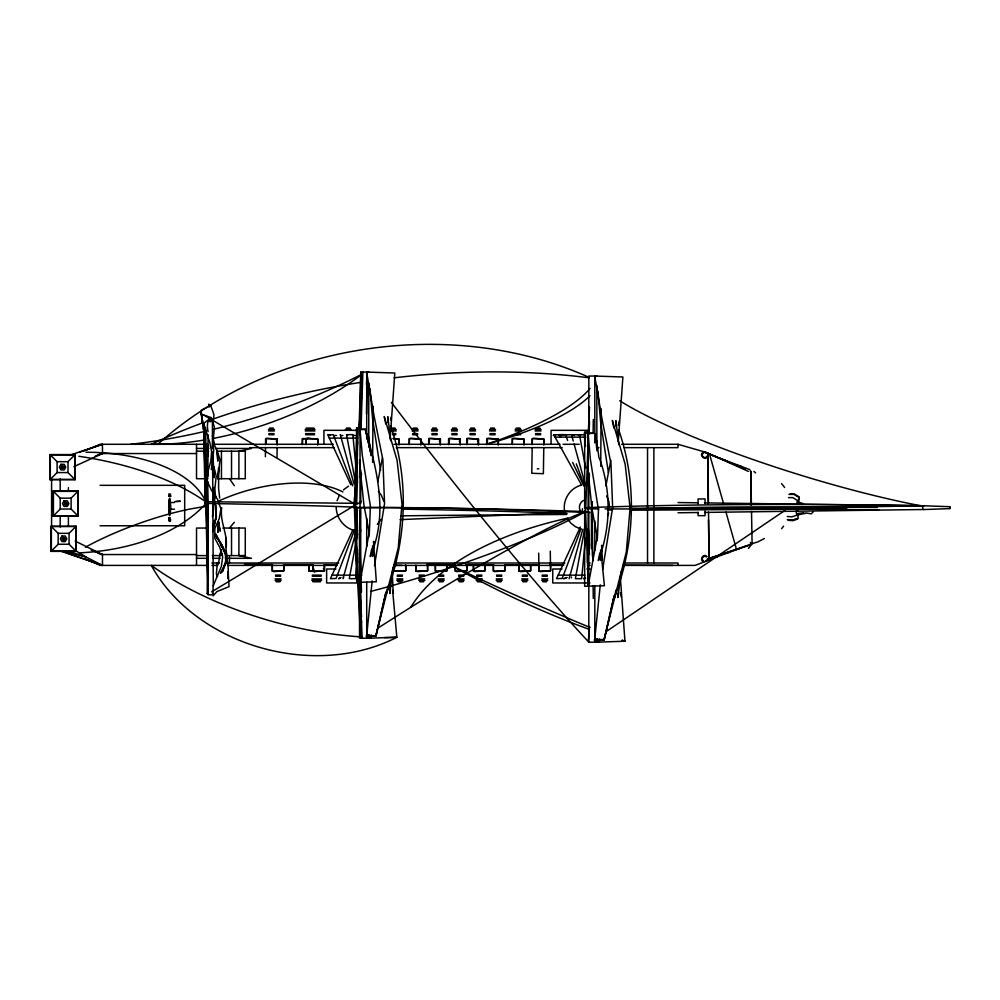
<?xml version="1.0" encoding="UTF-8"?>
<svg xmlns="http://www.w3.org/2000/svg" width="1000" height="1000" viewBox="0 0 1000 1000"><rect width="100%" height="100%" fill="white"/><g stroke="black" fill="none" stroke-linecap="round" stroke-linejoin="round"><path stroke-width="1.5" d="M213.225 593.925L211.062 594.938L208.113 594.562L208.162 504M213.837 525.825L216.125 516.05L213.975 492.85M213.975 490.112L213.988 487.362L216.012 498.188M221.725 507.562C219.525 521.263 227.7 533.525 226.188 547.05L226.088 537.45C224.65 551.35 229.5 564.75 228.038 578.462L227.825 571.625M272.35 566.6L272.337 571.188L273.975 571.625L283.938 570.75L283.95 566.163M309.1 566.6L309.088 571.188L314.688 571.462M314.475 571.625L312.85 571.188L312.863 566.6L314.475 571.625L324.45 570.75L324.462 566.163M394.125 568.138L394.125 571.188L403.688 571.312L405.725 570.75L405.737 566.163M416 566.6L416 571.188L417.625 571.625L427.6 570.75L427.612 566.163M435.425 566.6L435.412 571.188L437.038 571.625L447.013 570.75L447.025 566.163M455.35 566.6L455.337 571.188L456.975 571.625L466.938 570.75L466.95 566.163M473.5 566.6L473.488 571.188L475.112 571.625L485.087 570.75L485.1 566.163M493.425 566.6L493.413 571.188L495.05 571.625L505.012 570.75L505.025 566.163M519.05 566.6L519.038 571.188L520.675 571.625L530.638 570.75L530.65 566.163M538.987 566.6L538.975 571.188L540.6 571.625L550.575 570.75L550.588 566.163M587.925 578.663L588.088 530.225M591.35 548.562L591.638 501.812M206.363 504.025L208.113 594.562L207.225 593.55L207.825 481.463M207.85 476.8L208.075 434.762M208.1 431.65C207.1 428.488 206.35 416.163 212.4 420.75L212.55 448.775M590.125 563L587.587 563L587.788 530.275M371.275 638.2L371.3 635.087M372.612 462.337L373.038 406.312M599.375 642.175L599.4 639.062M600.712 466.312L601.15 408.725M360.15 531.3L360.325 510.812L359.375 510.688M360 429.288L360.812 372.075L368.762 372.075M592.175 501.65L592.775 560.95M593.1 433.413L593.288 419.462M265.4 456.712L265.538 447.688M265.587 444.675L265.675 438.663L267.312 438.225L277.275 439.1L277.288 443.688M277 457.163L277.137 448.125M277.188 445.112L277.275 439.1L265.675 438.663L265.688 443.25L266.5 440.737M302.337 444.675L302.438 438.663L309.35 438.425M306.087 444.675L306.188 438.663L307.825 438.225L317.787 439.1L317.8 443.688M317.7 445.112L317.787 439.1L306.188 438.663L306.2 443.25M398.975 445.112L399.062 439.1L393.062 438.375M409.237 444.675L409.338 438.663L410.962 438.225L420.938 439.1L420.95 443.688M420.85 445.112L420.938 439.1L409.338 438.663L409.35 443.25M428.65 444.675L428.75 438.663L430.375 438.225L440.35 439.1L440.363 443.688M440.262 445.112L440.35 439.1L428.75 438.663L428.762 443.25L429.575 440.737M448.587 444.675L448.675 438.663L450.312 438.225L460.275 439.1L460.288 443.688M460.188 445.112L460.275 439.1L448.675 438.663L448.688 443.25L449.5 440.737M466.737 444.675L466.825 438.663L468.462 438.225L478.425 439.1L478.438 443.688M478.338 445.112L478.425 439.1L466.825 438.663L466.838 443.25L467.65 440.737M486.662 444.675L486.75 438.663L488.387 438.225L498.363 439.1L498.375 443.688M498.263 445.112L498.363 439.1L486.75 438.663L486.763 443.25L487.575 440.737M512.288 444.675L512.375 438.663L514.012 438.225L523.987 439.1L524 443.688M523.888 445.112L523.987 439.1L512.375 438.663L512.388 443.25M532.175 447.688L531.775 473.275L543.375 473.713L543.775 448.125M532.212 444.675L532.312 438.663L533.95 438.225L543.913 439.1L543.925 443.688M543.825 445.112L543.913 439.1L532.312 438.663L532.325 443.25M366.5 414.025L367.113 376.737M587.587 563L588.438 529.237M372.488 548.95L372.562 545.962M390.037 587.525L389.875 593.575L392.925 567.975M600.5 555.913L600.662 549.925M618.088 593.013L617.962 597.55L621.025 571.938M356.775 427.962L354.425 506.725L356.775 582.312M356.688 503.875L357.512 477.512M359.062 427.9L360.812 372.075L360.725 429.663M359.513 477.163L360.05 460.163M361.037 429.263L362.863 372.075M587.475 485.312L587.875 472.825M589.113 433.8L589.513 421.312M358.25 427.962L355.412 507.425L358.25 582.312M588.438 431.925L585.6 511.388L588.438 586.287M212.5 446.275L212.75 439.387L213.725 450.288L211.337 469.675M169.125 507.925C169.513 506.438 168.113 508.65 169.65 506.262C171.812 508.438 167.15 507.788 169.013 506.95M584.7 508.837L585.5 491.85M588.275 433.175L589.513 406.925M390.125 438.738L394.812 373.013L366.637 372.075L374.075 415.95L382.9 459.825L384.538 503.7L374.5 565.725M618.3 441.138L622.9 376.987L594.738 376.037L602.175 419.913L610.988 463.787L612.638 507.663L602.6 569.688M218.425 522.825L217.875 532.45L218.612 522.788M225.438 555.25L226.163 562.062L220.487 573.425L225.888 563.438L226.438 553.787L215.75 533.95L217.963 539.288M360.938 482.812L361.463 473.462M366.488 384.55L366.925 376.75M588.837 485.225L589.462 474.3M353.9 507.825L355.225 487.775M355.425 484.688L357.463 453.837M359.1 429.15L361.538 392.125M355.825 483.963L357.45 459.1M359.487 428.025L361.512 396.938M212.488 447.65L214.438 426.962L211.1 417.575L201.375 414.2L201.287 412.85L201.375 410.15L210.725 405.45L214.025 414.837L212.712 424.538M207.763 456.25L208.475 446.6M216.15 505.25L216 518.987M218.7 469.325L218.663 467.975L217.787 479L220.012 459.613L216.95 450.213L217.812 461.125L217.237 451.55L213.287 442.212M360.312 636.25L361.538 621.125M588.4 640.225L589.513 626.6M372.175 580.85L366.725 635.312L376.087 635.875L385.988 592.013L375.887 635.688L398.225 547.95L402 504.075L397.05 460.2L384.25 416.512L385.775 424.075M594.725 639.35L600.275 584.825M357.512 558.112L355.562 578.663L349.263 578.663L357.537 534.3M360.15 530.225L359.562 536.425L361.488 591.938M585.513 537.975L581.663 578.663L575.363 578.663L584.763 528.25M213.975 496.975L216.213 476.25L213.888 466.8L214.262 477.738L212.712 453.125M618.625 429.738C637.7 484.175 634.637 544.087 614.4 597.737L615.913 590.175M212.45 516.575L213.238 509.65L212.9 497.325M372.275 556.438L374.062 541.525M600.375 560.4L602.15 545.5M169.412 507.062L169.412 507.587M169.363 507.95C168.812 507.562 169.363 511.975 170.325 509.538M169.975 504.275L169.338 504.137L169.938 504.862M796.75 504.25L797.375 500.375L792.788 497.612L788.438 497.612M798.4 500.763L799.038 496.85L794.4 494.062L789.987 494.062M212.475 462.738L213.15 458.587L213.025 459.938L212.575 452.15M213.175 526.112L214.1 520.562L212.738 531.613L215.15 521.838M369.2 635.175L368.688 638.2L360.725 638.2L354.825 531.087M597.288 639.15L596.775 642.175L624.95 641.237L620.337 577.075M377.788 481.938L382.438 457.738M605.887 485.913L610.862 460.188M371.712 549.062L370.213 556.55C388.462 514.763 377.312 471 365.363 429.425L371.225 454.762L365.363 429.425L360.037 429.637L362.262 455.087L370.375 505.975L369.425 531.425L359.988 582.312L356.562 582.312M387.812 586.2L386.3 593.763C406.538 540.125 409.6 480.213 390.538 425.775M599.8 553.025L598.312 560.513C610.837 527.975 611.413 491.675 599.637 458.837M390.575 419.913L391.225 416.887M618.35 425.4L619.325 420.85M604.188 639.85L614.087 595.975L604.188 639.85L594.15 640.113M214.788 523.212L216.488 516.225M343 578.663L356.3 530.788M569.1 578.663L582.837 529.225M212.4 420.75L210.275 421.75L208.15 420.75M207.225 593.55L207.638 592.837M340.363 577.513L338.7 578.513M340.988 577.513L338.862 578.787M566.462 577.513L564.8 578.513M567.087 577.513L563.475 578.787M585.337 577.513L583.688 578.513M750.462 471.863L750.462 470.863M750.462 543.387L750.462 542.4M225.75 560.75L222.362 571.938L226.163 562.062M354.363 530.325L336.087 578.45L330.425 578.663L352.925 529.888M581.013 528.888L562.188 578.45L556.525 578.663L580.325 527.062M707.837 455.925C705.662 462.287 697.525 454.15 703.888 451.975M337.075 500.688L339.538 494.888M607.575 515.913L608.725 513.188M276.262 441.35L277.275 439.1M439.325 441.35L440.35 439.1M459.263 441.35L460.275 439.1M477.4 441.35L478.425 439.1M497.337 441.35L498.363 439.1M169.412 504.65L169.363 504.862M582.513 508.775L582.25 510.225M355.325 507.3A204.075 1.487 1 0 0 205.125 503.375C205.7 498.375 210.525 505.788 205.125 503.375L203.65 423.488L211.1 417.575M619.763 400.75A221.925 35.45 17.3 0 0 923.625 506.312C922.588 504.738 922.25 509.075 923.238 509.575L949.725 508.612L949.987 507.413L949.725 506.7L923.238 505.75L704.587 502.9M949.725 506.7L949.725 508.612M706.9 456.35C704.825 459.95 699.862 454.988 703.462 452.912M377.287 524.362L381.175 519.4M781.612 528.663L783.612 526.138M229.438 528.175L234.312 522.25M748.425 548.35L752.1 543.862L751.525 511.463M813.35 511.7L811.25 513.837L805.888 512.913M50 479.7L57.088 472.575L57.088 461.675L50 454.575L75.088 454.575L75.088 479.7L50 479.7L50 454.575M53.125 516.188L60.213 509.062L60.213 498.15L53.125 491.062L78.213 491.062L78.213 516.188L53.125 516.188L53.125 491.062M51.062 551.375L58.15 544.25L58.15 533.337L51.062 526.25L76.15 526.25L76.15 551.375L51.062 551.375L51.062 526.25M75.088 479.7L68 472.575L68 461.675L75.088 454.575M78.213 516.188L71.125 509.062L71.125 498.15L78.213 491.062M76.15 551.375L69.062 544.25L69.062 533.337L76.15 526.25M343.425 489.913L348.462 486.112M606.525 631.35L785.425 510.087M377.9 628.088L410.763 607.288A280.038 143.038 0 0 1 568.075 518.075M211.6 591.875L357.3 503.812M359.45 502.5L361.262 501.413M334.288 435.487L336.512 435.487M340.6 435.487L342.825 435.487M346.863 435.487L347.638 435.213M353.175 435.487L355.4 435.487M553.237 435.487L555.462 435.487M559.5 435.487L561.712 435.487M565.812 435.487L566.587 435.213M578.375 435.487L580.6 435.487M343.525 577.1L343.525 577.925M584.637 435.487L585.425 435.213M571.438 577.925L571.438 577.1M585.588 578.175L583.85 578.787M764.338 538.525L757.9 541.888L751.513 543.8M923.375 509.513L704.587 512.425M73.825 466.688L102.475 453.55L102.475 444.288L69.175 455.425M169.562 501.875L169.562 513.062M84.775 450.8L100.075 444.288L207.525 444.288L207.525 447.65M708.8 560.15L695.05 565.4L623.35 565.4M581.213 485.2C569.45 488.162 561.838 501.1 564.95 512.812M585 499.875C580.375 500.975 577.938 506.737 580.35 510.838M705.375 561.188L750.163 544.575M95.237 456.125L102.475 453.55L99.55 454.3M79.212 452.275L102.475 444.288M706.988 559.35L747.425 545.513M803.787 512.712L797.35 513.575L798.275 518.088L792.625 520L787.312 519.55M805.163 513.413L796.925 515.037M797.75 519.012L792.775 520.688L788.1 520.288M707.775 558.75L750.238 544.925M98.112 454.837L102.475 453.55M734.575 549.913L739.538 548.513M169.562 512.562L170.6 512.962L169.65 513.825L168.7 512.962L169.737 512.562M169.562 514.163C169.05 514.45 170.25 516.512 169.737 514.1M722.763 553.95L728.9 552.463M239.188 451.175L251.475 448.45L215.6 448.45M710.738 558.062L717.25 556.775M174.95 501.538L180.4 501.262L176.312 501.475M798.388 511.037L796.012 511.275L796.825 515.2L791.912 516.862L787.275 516.462M400.075 519.625L565.5 512.625M324.35 564.725L324.45 570.75L309.088 571.188L309 565.175M376.087 635.875L366.05 636.15M678.037 512.775L698.337 512.513M632.15 510.188L846.963 508.938M596.862 376.037L588.825 376.037L588.825 433.625M356.562 427.962L360.037 427.962L360.037 582.312L376.337 581.775L373.5 541.425M269.575 428.075L273.312 428.075M306.325 428.075L313.825 428.075M346.45 428.075L350.188 428.075M391.362 428.075L395.1 428.075M413.225 428.075L416.975 428.075M432.638 428.075L436.388 428.075M452.575 428.075L456.312 428.075M470.725 428.075L474.462 428.075M490.65 428.075L494.387 428.075M516.275 428.075L520.013 428.075M536.213 428.075L539.95 428.075M269.575 428.738L273.312 428.738M306.325 428.738L313.825 428.738M346.45 428.738L350.188 428.738M391.362 428.738L395.1 428.738M413.225 428.738L416.975 428.738M432.638 428.738L436.388 428.738M452.575 428.738L456.312 428.738M470.725 428.738L474.462 428.738M490.65 428.738L494.387 428.738M516.275 428.738L520.013 428.738M536.213 428.738L539.95 428.738M268.438 429.438L274.45 429.438M305.2 429.438L314.95 429.438M345.312 429.438L351.325 429.438M390.625 429.438L396.238 429.438M412.1 429.438L418.1 429.438M431.512 429.438L437.512 429.438M451.438 429.438L457.45 429.438M469.588 429.438L475.6 429.438M489.513 429.438L495.525 429.438M515.138 429.438L521.15 429.438M535.075 429.438L541.075 429.438M356.488 430.325L323.913 430.325L323.913 444.288M588.85 430.325L551.062 430.325L551.062 444.288M268.438 430.95L274.45 430.95M305.2 430.95L314.95 430.95M391.725 430.95L396.238 430.95M412.1 430.95L418.1 430.95M431.512 430.95L437.512 430.95M451.438 430.95L457.45 430.95M469.588 430.95L475.6 430.95M489.513 430.95L495.525 430.95M515.138 430.95L521.15 430.95M535.075 430.95L541.075 430.95M268.85 433.625L274.037 433.625M305.6 433.625L314.55 433.625M392.55 433.625L395.825 433.625M412.587 433.625L417.7 433.625M431.912 433.625L437.113 433.625M451.85 433.625L457.038 433.625M470 433.625L475.188 433.625M489.925 433.625L495.112 433.625M515.55 433.625L520.737 433.625M535.575 433.625L540.675 433.625M268.85 434.738L274.037 434.738M305.6 434.738L314.55 434.738M392.55 434.738L395.825 434.738M412.5 434.738L417.7 434.738M431.912 434.738L437.113 434.738M451.85 434.738L457.038 434.738M470 434.738L475.188 434.738M489.925 434.738L495.112 434.738M515.55 434.738L520.737 434.738M535.487 434.738L540.675 434.738M585.75 434.75L553.775 434.775L581.688 485.25M555.062 437.113L585.975 437.125M329.325 438.137L357.638 438.137M214.638 444.288L333.225 444.288M394.038 444.288L560.037 444.288M563.075 444.288L579.163 444.288M621.663 444.288L677.975 444.288L704.725 451.975L745.4 469.075M249.812 447.65L334.312 447.65M396.3 447.65L562.212 447.65M596.438 447.65L598.962 447.65M624.263 447.65L677.975 447.65L677.975 444.288M196.525 448.45L208.725 448.45M196.525 451.175L208.65 451.175M216.887 451.175L245.275 451.175L245.275 478.713L218.412 478.713M100.075 453.55L196.525 453.55M57.088 461.675L68 461.675M537.312 468.812L538.837 468.812M57.088 472.575L68 472.575M207.963 478.713L196.525 478.713L196.525 444.288M100.075 485.325L184.688 485.325L184.688 525.763L100.075 525.763M168.7 494L170.6 494M788.95 494.387L793.962 494.387L799.237 497.562L798.275 503.5L802.125 504.487M60.213 498.15L71.125 498.15M169.338 498.6L169.975 498.6M169.338 500.8L169.975 500.8M169.338 501.287L169.975 501.287M170.538 502.512L174.575 502.512M170.475 504.888L170.475 510.05M60.213 509.062L71.125 509.062M170.538 509.225L174.575 509.225M207.963 528.05L196.525 528.05L196.525 565.4M222.887 528.05L245.275 528.05L245.275 555.6L227.2 555.6M58.15 533.337L69.062 533.337M58.15 544.25L69.062 544.25M101.625 554.55L196.525 554.55M196.525 555.6L207.963 555.6M212.338 555.6L220.837 555.6M196.525 558.312L207.613 558.312M212.638 558.312L220.162 558.312M228.075 558.312L251.475 558.312L239.188 555.6M211.912 563L219.225 563M226.55 563L338.675 563M394.825 563L564.862 563M624.138 563L677.975 563L677.975 565.4M207.662 565.4L100.075 565.4L84.775 558.587M211.962 565.4L217.787 565.4M228.2 565.4L336.938 565.4M394.387 565.4L562.913 565.4M587.587 565.4L590.125 565.4M335.938 569L326.637 569L326.637 582.962L360.763 582.962M562.038 569L552.737 569L552.737 582.962L589.963 582.962M586.862 569L589.963 569M275.512 575.112L280.7 575.112M312.262 575.112L321.213 575.112M332.038 575.15L361.838 575.15M397.287 575.112L402.488 575.112M419.162 575.112L424.35 575.112M438.575 575.112L443.762 575.112M458.512 575.112L463.7 575.112M476.65 575.112L481.85 575.112M496.587 575.112L501.775 575.112M522.212 575.112L527.4 575.112M542.137 575.112L547.337 575.112M558.15 575.15L584.963 575.15M275.6 576.225L280.7 576.225M312.262 576.225L321.213 576.225M397.287 576.225L402.4 576.225M419.162 576.225L424.35 576.225M438.575 576.225L443.762 576.225M458.6 576.225L463.7 576.225M476.65 576.225L481.85 576.225M496.587 576.225L501.775 576.225M522.212 576.225L527.4 576.225M542.137 576.225L547.337 576.225M275.1 578.888L281.112 578.888M311.85 578.888L321.613 578.888M396.887 578.888L402.887 578.888M418.75 578.888L424.762 578.888M438.175 578.888L444.175 578.888M458.1 578.888L464.113 578.888M476.25 578.888L482.25 578.888M496.175 578.888L502.188 578.888M521.8 578.888L527.812 578.888M541.737 578.888L547.737 578.888M275.1 580.4L281.112 580.4M311.85 580.4L321.613 580.4M396.887 580.4L402.887 580.4M418.75 580.4L424.762 580.4M438.175 580.4L444.175 580.4M458.1 580.4L464.113 580.4M476.25 580.4L482.25 580.4M496.175 580.4L502.188 580.4M521.8 580.4L527.812 580.4M541.737 580.4L547.737 580.4M276.238 581.112L279.975 581.112M312.987 581.112L320.487 581.112M398.013 581.112L401.763 581.112M419.888 581.112L423.625 581.112M439.3 581.112L443.038 581.112M459.237 581.112L462.975 581.112M477.375 581.112L481.125 581.112M497.312 581.112L501.05 581.112M522.938 581.112L526.675 581.112M542.863 581.112L546.613 581.112M276.238 581.775L279.975 581.775M312.987 581.775L320.487 581.775M398.013 581.775L401.763 581.775M419.888 581.775L423.625 581.775M439.3 581.775L443.038 581.775M459.237 581.775L462.975 581.775M477.375 581.775L481.125 581.775M497.312 581.775L501.05 581.775M522.938 581.775L526.675 581.775M542.863 581.775L546.613 581.775M391.375 402.35A296.112 19.587 51.8 0 0 588.825 642.175L596.862 642.175L596.862 639.062M426.775 564.5L454.825 564.6M465.725 564.65L493.775 564.75M504.688 564.788L538.975 564.913M549.888 564.95L563.913 565M623.125 565.212L673 565.4M629.837 508.188L878.7 509.75M244.462 564.5L272.55 564.663M283.475 564.725L313.125 564.888M324.05 564.95L336.525 565.025M394.263 565.35L402.062 565.4M207.275 501.725L360.788 503.375M678.037 502.55L698.337 502.812M169.65 520.812C172.45 521.013 166.925 520.788 169.65 520.988M365.475 429.312L356.325 429.1L357.537 444.062M393.263 438.875L399.062 439.1L399.075 443.688M306.788 438.825L302.438 438.663L302.45 443.25M594.812 639.288L603.987 639.663L626.325 551.912L630.1 508.038L625.15 464.162L612.35 420.475L613.862 428.05M584.163 511.575L589.75 512.625M573.513 435.213L574.288 435.487M329.475 435.213L330.25 435.487M798.2 502.075L803.512 503.713M62.162 550.662L86.05 557.038L102.475 565.4L102.475 554.55L75.188 541.1M734.575 464.525L742.35 466.788M98.038 553.212L102.475 554.55L91.125 550.1M67.138 550.638L86.05 557.038L75.85 550.763M59.413 550.638L102.475 565.4L60.487 550.7M719.65 458.25L727.062 461.012M704.725 452.575L749.837 469.625M703.888 561.875C698.737 560.5 703.238 552.7 707 556.475M580.837 528.975L575.388 526.675L570.725 523.025L567.163 518.3M353.9 530.413C343.625 527.513 336.175 517.612 336.2 506.938M709.887 454.15L716.488 457.025M705.512 452.137L748.312 471.362M210.725 405.45L208.625 404.237L209.475 406.925M222.225 554.237L220.162 553.025L218.438 564.113L217.362 562.837L216.375 573.862L217.525 576.525M204.288 415.35L355.3 504.387M706.5 556.975C703.962 554.312 700.238 559.175 703.462 560.938M753.962 471.425L755.562 472.863M781.612 483.663L784.625 487.463M378.338 491.213L381.375 495.238L383.738 501.087M229.438 478.713L234.312 485.688M220.413 544.612L221.988 547.25M560.513 437.413L559.175 434.637L565.487 434.637L567.65 440.475M572.587 462.438L583.987 486.087M225.15 552.525L220.025 541.912L222.138 547.263M350.85 484.812L327.7 434.637L333.375 434.837L352.75 485.85M323.425 568.5L324.45 570.75M244.213 555.438L245.387 558.312M606.613 495.975L608.825 501.463L609.55 507.337M576.287 463.85L584.388 485.763M213.15 465.45L214 468.137L213.888 466.8M709.987 455.712L723.438 503.225M725.962 512.137L736.462 549.263M208.113 594.562L203.65 423.488L209.75 442.3L211.65 451.775L210.763 461.45L208.025 471.25L207.025 480.938L211.45 490.238L217.562 499.425L220.875 508.812L219.275 518.538L214.875 528.45L214.737 538.075L219.725 547.337L222.688 556.75L221.35 566.45L213.05 586.25L213.088 595.862L216.975 591.538L229.062 586.65L228.15 571.613M340.275 434.637L354 483.975M571.6 435.05L573.237 440.988M574.062 443.95L585.55 485.525M212.375 435.538L214.375 443.638M217.45 453.038L217.75 454.375M620.388 592.825L621.362 597.362M597.525 537.837L592.075 509.4L587.525 465.988M601.388 555.8L604.425 585.737L584.663 586.287L584.663 511.45M392.625 590.363L396.85 637.263A208.675 94.275 15.4 0 1 384.6 637.575M369.425 533.875L363.975 505.438L359.425 462.025M373.612 553.337L374.25 556.325M355.95 485.05L346.538 434.637L352.85 434.637L357.438 483.062M579.487 434.75L585.638 468.113M587.587 478.725L588.7 484.787M608.438 472.725L600.688 422.8L597.925 391.037M380.588 470.275L372.587 418.837L369.963 388.575M201.375 414.2L202.738 423.713L201.287 412.85L202.225 422.4M596.525 440.025L599.025 458.175M368.425 436.05L371.138 455.725M584.812 510.838L585.312 514.837M359.538 522.362L360.625 531.237M618.8 444.775L615.913 420.662L616.087 426.725M390.7 440.8L387.825 416.7L387.987 422.75M219.675 498.088L218.6 488.55L218.663 467.975M587.513 531.188L589.438 554.425M585.513 446.538L584.412 433.062L593.575 433.275L588.138 433.6L590.35 459.05L598.475 509.95L597.525 535.388L588.088 586.287L588.138 431.925L584.663 431.925L584.663 508.325M588.212 528.75L589.462 545.688M355.15 530.425L357.55 562.762M358.913 581.237L361.538 616.65M225.463 557.2L225.888 563.438M202.438 419.688L203.088 429.25M601.6 545.388L602.35 560.288M392.25 573.112L393.275 593.387M357.512 528.587L356.6 506.975L357.488 534.763M359.475 574.9L362.15 638.2M360.438 628.288L360.85 638.2L360.725 582.175M203.65 423.488L206.3 502.475M358.975 581.075L360.812 638.2L359.513 549.95M205.425 427.5L207.675 501.4M368.237 635.087L368.325 638.2M591.462 511.125L592.463 556.362M596.15 433.787L596.388 446.275M751.388 503.75L750.812 471.35L751.137 505.262M550.275 551.188L550.575 570.75L538.975 571.188L538.688 553.138M530.55 564.725L530.638 570.75L519.038 571.188L518.95 565.175M504.925 564.725L505.012 570.75L493.413 571.188L493.325 565.175M485 564.725L485.087 570.75L473.488 571.188L473.387 565.175M466.85 564.725L466.938 570.75L455.337 571.188L455.25 565.175M446.912 564.725L447.013 570.75L435.412 571.188L435.312 565.175M427.5 564.725L427.6 570.75L416 571.188L415.9 565.175M405.637 564.725L405.725 570.75L394.125 571.188L394.025 565.175M359.513 553.038L360.812 638.2M312.75 565.175L312.85 571.188M283.85 564.725L283.938 570.75L272.337 571.188L272.25 565.175M593.112 585.938L593.288 598.438M707.65 454.4L708.3 504.2M708.5 519.75L709.038 560.212L708.525 512.087M707.913 453.1L708.425 502.775M212.562 451.887L213.287 585.775M705.05 503.5L705.05 498.938L698.075 498.938L698.075 503.725M705.05 511.112L705.05 515.675L698.075 515.675L698.075 512.288M653.875 447.65L653.875 563M647.537 447.65L647.537 563M596.862 385.387L596.862 450.75M596.862 533.225L596.862 541.013M594.812 376.037L594.812 442.962M594.812 520.775L594.812 550.35M594.812 586.15L594.812 642.175M588.825 472.537L588.825 506.775M588.825 511.438L588.825 642.175M368.762 382.975L368.762 446.775M368.762 529.263L368.762 537.05M368.762 635.087L368.762 638.2L396.85 637.263A164.513 129.762 14 0 1 151.312 565.4A208.675 94.275 15.4 0 0 361.788 636.925M366.712 372.075L366.712 439M366.712 518.375L366.712 546.388M366.712 582.175L366.712 638.2M360.725 470.125L360.725 502.8M360.725 507.475L360.725 579.062M359.525 529.513L359.525 638.2M238.9 451.175L238.9 478.713M238.9 528.05L238.9 555.6M231.525 451.175L231.525 478.713M231.525 528.05L231.525 555.6M229.475 556.938L229.475 563M221.45 451.175L221.45 478.713M221.45 549.475L221.45 554.062M170.475 503.312L170.475 511.637M170.075 500.425L170.075 514.525M169.2 500.425L169.2 514.525M169 505.337L169 509.613M68.388 487.675L68.388 490.788M68.388 515.7L68.388 526.3M60.188 478.9L60.188 491.325M60.188 516.175L60.188 527.038M51.588 479.6L51.588 527.175M590.062 388.387A176.213 49.9 -13.5 0 1 486.35 444.288A139.325 40.475 -13.4 0 0 589.987 395.7M86.062 452.275A121.4 62.625 0 0 1 205.7 501.725A239.125 124.738 0 0 0 78.875 456.287M205.7 503.713A156.512 93.325 0 0 1 79.25 552.85M361 374.712A341.725 164.237 -17.8 0 1 213.725 429.263M203.787 431.637A341.725 164.237 -17.8 0 1 130.775 444.288M361.225 374.888A187.025 87.863 -18.7 0 1 212.362 438.575M205.125 439.875A187.025 87.863 -18.7 0 1 151.312 444.288A427.425 205.637 -7.6 0 1 202.688 422.837M212.65 419.237A427.425 205.637 -7.6 0 1 361.662 382.225M394.062 377.825A427.425 205.637 -7.6 0 1 588.938 377.8M157.8 444.288A344.237 274.212 -8.4 0 1 589.062 377.362M622.013 640.35A222.138 50.788 25.8 0 0 624.95 641.237A127.912 5.3 24 0 1 622.288 640.238M589.175 629.338A222.138 50.788 25.8 0 1 451.275 565.4A127.912 5.3 24 0 0 589.888 627.388M357.475 507.612A183.463 4.288 1.2 0 1 585.575 511.575A234.112 18.7 -32.4 0 0 410.763 607.288M585.575 511.575A188.225 26.913 -18.2 0 1 370.55 591.438M585.712 512.425A275.2 9.175 2.3 0 0 356.775 507.675A204.075 1.487 1 0 0 357.438 507.512M607.688 510.125A327.587 13.688 0.8 0 1 611.85 509.913M629.513 509.137A327.587 13.688 0.8 0 1 877.387 507.463M923.1 505.812A497.688 7.488 -1.2 0 1 605.1 508.888M598.888 508.862A497.688 7.488 -1.2 0 1 587.225 508.775M585.8 507.675A1175.9 104.938 3.6 0 1 923.238 505.75M403.438 509.162A256.462 5.85 0.7 0 1 567.15 513.587M218.675 501.062A102.3 50.75 -15.4 0 1 342.912 491.962M85.438 547.188A100.262 23.363 -20.1 0 1 207.875 506.312M401.138 515.837A203.688 1.625 -0.5 0 1 566.55 514.5M169.338 511.012L169.938 511.362L169.338 510.875M168.738 501.238C169.938 504.513 171.525 498.913 168.738 501.238M169.338 503.438L169.975 503.587L169.363 503.363M168.738 500.662C170.875 503.113 170.25 498.462 168.738 500.662M169.338 503.05L169.975 503.2L169.338 503.05M168.738 517.975C170.1 520.312 171.4 516.263 168.738 517.975M168.738 496.337L170.6 496.475L168.738 496.337M168.738 495.487L170.6 495.6L168.738 495.487M169.338 499.613L169.988 499.663L169.338 499.613M169.338 501.55L169.363 501.512M169.338 513.6L169.363 513.625M169.338 515.625L169.412 515.562M168.738 519.8L170.6 519.9L168.738 519.8M169.363 511.087L169.412 511.025M60.925 464.312L59.3 467.125L60.925 469.938L64.162 469.938L65.788 467.125L64.162 464.312L60.925 464.312M61.837 465.9L61.125 467.125L61.837 468.35L63.25 468.35L63.963 467.125L63.25 465.9L61.837 465.9M62.038 466.238L61.525 467.125L63.05 468.013L63.562 467.125L62.038 466.238M64.05 500.8L62.425 503.612L64.05 506.413L67.287 506.413L68.913 503.612L67.287 500.8L64.05 500.8M64.963 502.375L64.25 503.612L64.963 504.837L66.375 504.837L67.088 503.612L66.375 502.375L64.963 502.375M65.163 502.725L64.65 503.612L66.175 504.487L66.688 503.612L65.163 502.725M61.988 535.988L60.362 538.8L61.988 541.613L65.225 541.613L66.85 538.8L65.225 535.988L61.988 535.988M62.9 537.575L62.188 538.8L62.9 540.025L64.312 540.025L65.025 538.8L64.312 537.575L62.9 537.575M63.1 537.913L62.587 538.8L64.125 539.688L64.625 538.8L63.1 537.913M74.787 454.888L50.3 454.888L50.3 479.4L74.787 479.4L74.787 454.888M77.912 491.362L53.425 491.362L53.425 515.887L77.912 515.887L77.912 491.362M75.85 526.55L51.363 526.55L51.363 551.075L75.85 551.075L75.85 526.55M222.225 545.812L215.413 535.325L221.35 544.525L225.763 555.188L222.225 545.812M220.113 530.95L218.45 521.475L220.113 530.95"/></g></svg>
